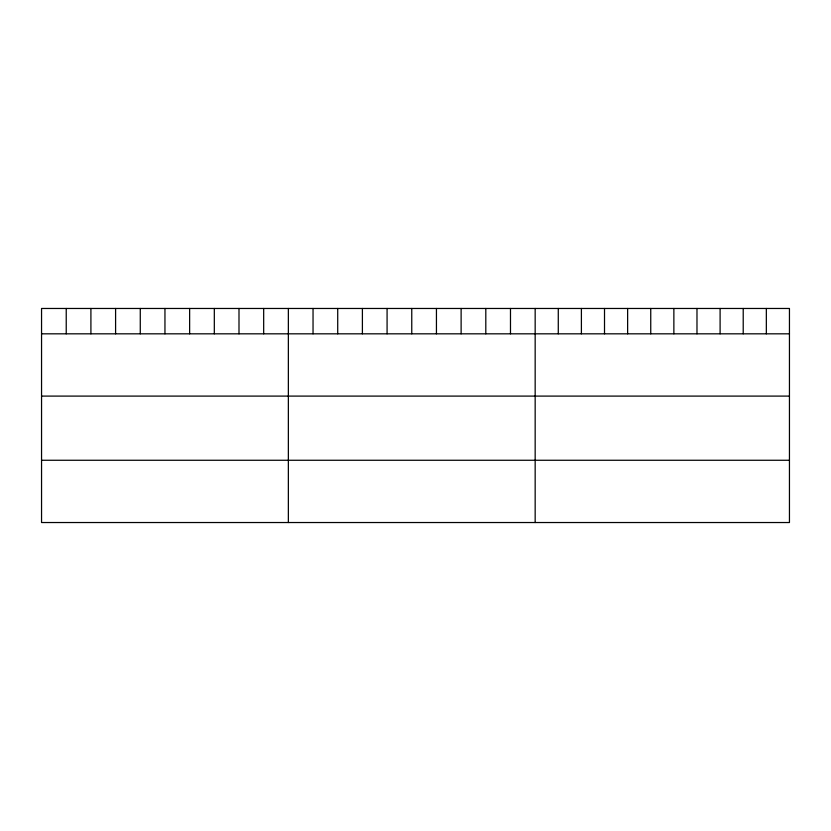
<?xml version="1.0" encoding="UTF-8"?>
<svg xmlns="http://www.w3.org/2000/svg" width="831" height="831" viewBox="0 0 831 831"><rect width="100%" height="100%" fill="white"/><g stroke="black" fill="none" stroke-linecap="round" stroke-linejoin="round"><path stroke-width="1.25" d="M789.45 333.823L789.45 522.533L41.55 522.533L41.55 308.467L789.45 308.467L789.45 333.823L41.55 333.823M41.55 396.096L789.45 396.096M41.55 460.26L789.45 460.26M766.338 308.467L766.338 333.823M743.215 308.467L743.215 333.823M720.103 308.467L720.103 333.823M696.98 308.467L696.98 333.823M673.868 308.467L673.868 333.823M650.746 308.467L650.746 333.823M627.634 308.467L627.634 333.823M604.511 308.467L604.511 333.823M581.399 308.467L581.399 333.823M558.276 308.467L558.276 333.823M535.164 308.467L535.164 522.533M510.483 308.467L510.483 333.823M485.803 308.467L485.803 333.823M461.122 308.467L461.122 333.823M436.441 308.467L436.441 333.823M411.76 308.467L411.76 333.823M387.08 308.467L387.08 333.823M362.399 308.467L362.399 333.823M337.718 308.467L337.718 333.823M313.038 308.467L313.038 333.823M288.357 308.467L288.357 522.533M263.676 308.467L263.676 333.823M238.996 308.467L238.996 333.823M214.315 308.467L214.315 333.823M189.634 308.467L189.634 333.823M164.954 308.467L164.954 333.823M140.273 308.467L140.273 333.823M115.592 308.467L115.592 333.823M90.911 308.467L90.911 333.823M66.231 308.467L66.231 333.823"/></g></svg>
